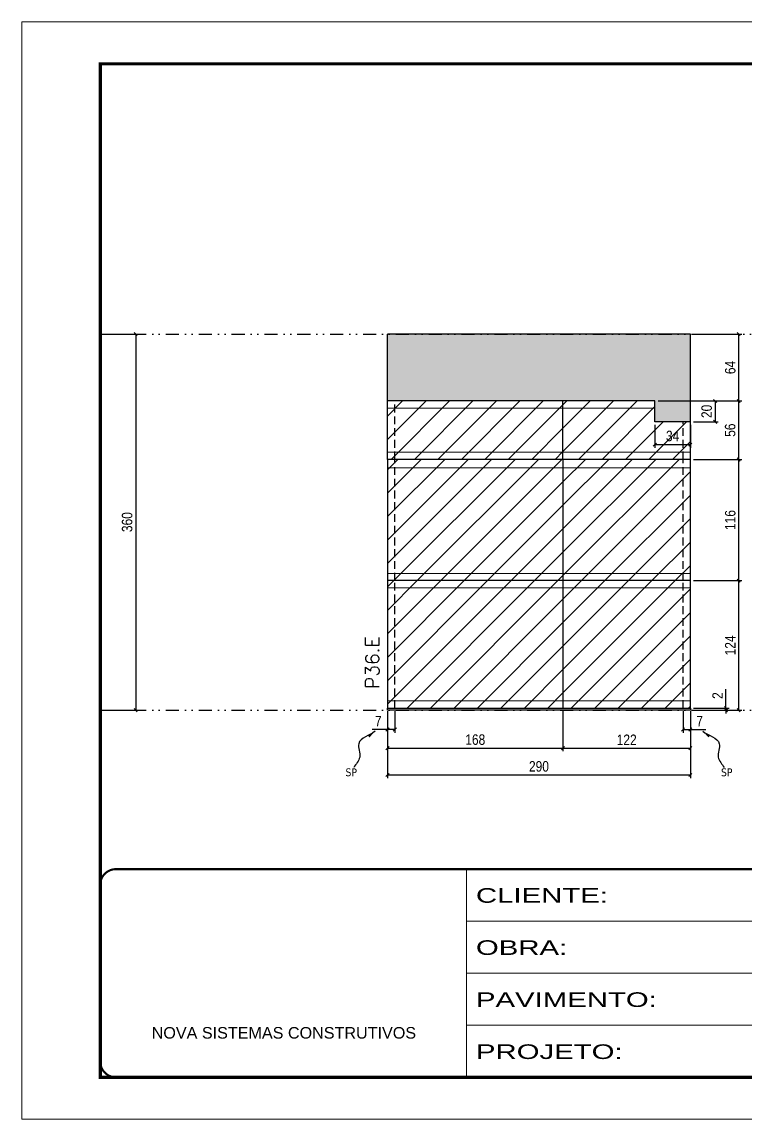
# Model space of a CAD drawing. Extents: x 2949 to 9203, y -16089 to 12527.
# Drawn here: x 7718 to 8410, y -10346 to -9296 of the extents above; entities that cross this region are included whole.
import ezdxf

# ---------------------------------------------------------------- set-up
doc = ezdxf.new("R2010")
doc.units = 0
for name, pattern in [('CONTINUO', [0]), ('DASHED', [0.75, 0.5, -0.25]), ('DIVIDE2', [0.625, 0.25, -0.125, 0, -0.125, 0, -0.125]), ('HIDDEN', [0.375, 0.25, -0.125])]:
    doc.linetypes.add(name, pattern=pattern)
for name, color, linetype in [('COTA', 241, 'Continuous'), ('Nível', 160, 'Continuous'), ('Painéis', 200, 'Continuous'), ('Sarrafo de Pressão', 42, 'HIDDEN'), ('texto', 7, 'Continuous')]:
    doc.layers.add(name, color=color, linetype=linetype)
for name, color, linetype, lineweight in [('Folhas', 255, 'Continuous', 9), ('Hachura', 251, 'Continuous', 9), ('Sarr 2.2x7', 40, 'Continuous', 9), ('SARRAFO DE PRESSAO', 251, 'DASHED', 9), ('Texto Seção', 7, 'Continuous', 15)]:
    doc.layers.add(name, color=color, linetype=linetype, lineweight=lineweight)
doc.styles.add('ARIAL', font='arial.ttf')
doc.styles.add('COTA TECNICA', font='techl___.ttf', dxfattribs={"height": 10})
doc.styles.add('COTA TECNICA-50', font='techl___.ttf', dxfattribs={"height": 10})
doc.styles.add('REGUA-120', font='ROMANS.shx', dxfattribs={"height": 15})
doc.styles.get("Standard").update_dxf_attribs({"font": 'arial.ttf'})
doc.styles.add('Tecnologia', font='')
doc.styles.get('Tecnologia').set_extended_font_data('Forgotten Futurist')
doc.dimstyles.new('COTA PAINEL-50', dxfattribs={"dimtxt": 10, "dimasz": 3, "dimexe": 3, "dimexo": 3, "dimgap": 3, "dimtad": 1, "dimdec": 1, "dimzin": 12, "dimdsep": 46, "dimtxsty": 'COTA TECNICA-50', "dimblk1": 'OBLIQUE', "dimblk2": 'OBLIQUE', "dimsah": 1, "dimcen": 0.9, "dimclrd": 4, "dimclre": 4, "dimclrt": 240, "dimadec": 1, "dimazin": 3, "dimtfac": 1, "dimtdec": 1, "dimtmove": 0, "dimatfit": 3, "dimfxl": 1, "dimtolj": 1, "dimtzin": 12, "dimarcsym": 0})
doc.dimstyles.new('PAINEL', dxfattribs={"dimtxt": 10, "dimasz": 3, "dimexe": 3, "dimexo": 3, "dimgap": 3, "dimtad": 1, "dimdec": 1, "dimzin": 12, "dimdsep": 46, "dimtxsty": 'COTA TECNICA', "dimblk1": 'OBLIQUE', "dimblk2": 'OBLIQUE', "dimsah": 1, "dimcen": 0.9, "dimclrd": 4, "dimclre": 4, "dimclrt": 240, "dimadec": 1, "dimazin": 3, "dimtfac": 1, "dimtdec": 1, "dimtmove": 0, "dimatfit": 3, "dimfxl": 1, "dimtolj": 1, "dimtzin": 12, "dimarcsym": 0})
doc.dimstyles.get("Standard").update_dxf_attribs({"dimtxt": 0.18, "dimasz": 0.18, "dimexe": 0.18, "dimexo": 0.0625, "dimgap": 0.09, "dimtad": 0, "dimtih": 1, "dimtoh": 1, "dimdec": 4, "dimzin": 0, "dimdsep": 46, "dimtxsty": 'Standard', "dimcen": 0.09, "dimadec": 0, "dimazin": 0, "dimtfac": 1, "dimtdec": 4, "dimtofl": 0, "dimtmove": 0, "dimatfit": 3, "dimfxl": 1, "dimtolj": 1, "dimtzin": 0, "dimarcsym": 0})
pattern_1 = [(45, (-121303.467, -36496.372), (-11.2253202, 11.2253202), [])]
pattern_2 = [(45, (0, 1117.575), (-11.22532, 11.22532), [])]

# ---------------------------------------------------------------- blocks, each defined once
blk = doc.blocks.new('9999999999')
at = {"color": 30, "linetype": 'CONTINUO'}
for p, q in [((98564.6, 34230.2), (98564.6, 34429.4)), ((98564.6, 34379.6), (99584, 34379.6)), ((98564.6, 34329.8), (99488, 34329.8)), ((98564.6, 34280), (99488, 34280))]:
    blk.add_line(p, q, dxfattribs=at)
at = {"color": 30, "linetype": 'CONTINUO', "const_width": 2}
blk.add_lwpolyline([(99584, 34230.2), (99584, 34414.4, 0.414214), (99569, 34429.4), (98229, 34429.4, 0.414214), (98214, 34414.4), (98214, 34245.2, 0.414214), (98229, 34230.2), (99584, 34230.2)], format="xyb", dxfattribs=at)
at = {"layer": 'Folhas'}
blk.add_lwpolyline([(98139, 34190.2), (99624, 34190.2), (99624, 35240.2), (98139, 35240.2)], close=True, dxfattribs=at)
at = {"layer": 'Folhas', "color": 30, "const_width": 3}
blk.add_lwpolyline([(98214, 34230.2), (99584, 34230.2), (99584, 35200.2), (98214, 35200.2)], close=True, dxfattribs=at)
at = {"color": 7, "linetype": 'Continuous', "ltscale": 5, "style": 'ARIAL'}
blk.add_text('NOVA SISTEMAS CONSTRUTIVOS', height=11.059, dxfattribs=at).set_placement((98263.2, 34267.2))
at = {"layer": 'Folhas', "color": 7, "style": 'Tecnologia', "width": 1.5}
for s, p in [('CLIENTE:', (98573.7, 34397.2)), ('OBRA:', (98573.7, 34347.3)), ('PAVIMENTO:', (98573.7, 34297.5)), ('PROJETO:', (98573.7, 34247.7))]:
    blk.add_text(s, height=14, dxfattribs=at).set_placement(p)
blk = doc.blocks.new('_Oblique')
at = {"color": 0, "linetype": 'ByBlock', "lineweight": -2}
blk.add_line((-0.5, -0.5), (0.5, 0.5), dxfattribs=at)
blk = doc.blocks.new('*D2965')
at = {"layer": 'COTA', "color": 4, "linetype": 'ByBlock', "lineweight": -2, "transparency": 16777216}
for p, q in [((7795.5, -9594.9), (7829.5, -9594.9)), ((7826.5, -9594.9), (7826.5, -9954.9)), ((7795.5, -9954.9), (7829.5, -9954.9))]:
    blk.add_line(p, q, dxfattribs=at)
at = {"layer": 'Defpoints', "color": 0, "linetype": 'ByBlock', "transparency": 16777216}
for p in [(7792.5, -9594.9), (7792.5, -9954.9), (7826.5, -9954.9)]:
    blk.add_point(p, dxfattribs=at)
at = {"layer": 'COTA', "color": 4, "linetype": 'ByBlock', "lineweight": -2, "transparency": 16777216, "xscale": 3, "yscale": 3, "zscale": 3}
for p, rotation in [((7826.5, -9594.9), 90), ((7826.5, -9954.9), 270)]:
    blk.add_blockref('_Oblique', p, dxfattribs=dict(at, rotation=rotation))
at = {"layer": 'COTA', "color": 240, "linetype": 'ByBlock', "transparency": 16777216, "insert": (7818.3, -9774.9), "char_height": 10, "attachment_point": 5, "rotation": 90, "style": 'COTA TECNICA'}
blk.add_mtext('\\A1;360', dxfattribs=at)
blk = doc.blocks.new('*D2918')
at = {"layer": 'COTA', "color": 4, "lineweight": -2, "transparency": 16777216}
for p, q in [((8067.6, -9955.9), (8067.6, -10019.9)), ((8357.6, -9955.9), (8357.6, -10019.9)), ((8067.6, -10016.9), (8357.6, -10016.9))]:
    blk.add_line(p, q, dxfattribs=at)
at = {"layer": 'Defpoints', "color": 0, "transparency": 16777216}
for p in [(8067.6, -9952.9), (8357.6, -9952.9), (8357.6, -10016.9)]:
    blk.add_point(p, dxfattribs=at)
at = {"layer": 'COTA', "color": 4, "lineweight": -2, "transparency": 16777216, "xscale": 3, "yscale": 3, "zscale": 3, "rotation": 180}
blk.add_blockref('_Oblique', (8067.6, -10016.9), dxfattribs=at)
at = {"layer": 'COTA', "color": 4, "lineweight": -2, "transparency": 16777216, "xscale": 3, "yscale": 3, "zscale": 3}
blk.add_blockref('_Oblique', (8357.6, -10016.9), dxfattribs=at)
at = {"layer": 'COTA', "color": 240, "transparency": 16777216, "insert": (8212.6, -10008.7), "char_height": 10, "attachment_point": 5, "style": 'COTA TECNICA'}
blk.add_mtext('\\A1;290', dxfattribs=at)
blk = doc.blocks.new('*D2946')
at = {"layer": 'COTA', "color": 4, "lineweight": -2, "transparency": 16777216}
for p, q in [((8067.6, -9957.9), (8067.6, -9976.4)), ((8074.6, -9955.9), (8074.6, -9976.4)), ((8067.6, -9973.4), (8052.9, -9973.4)), ((8074.6, -9973.4), (8067.6, -9973.4))]:
    blk.add_line(p, q, dxfattribs=at)
at = {"layer": 'Defpoints', "color": 0, "transparency": 16777216}
for p in [(8074.6, -9952.9), (8067.6, -9954.9), (8067.6, -9973.4)]:
    blk.add_point(p, dxfattribs=at)
at = {"layer": 'COTA', "color": 4, "lineweight": -2, "transparency": 16777216, "xscale": 3, "yscale": 3, "zscale": 3, "rotation": 180}
blk.add_blockref('_Oblique', (8067.6, -9973.4), dxfattribs=at)
at = {"layer": 'COTA', "color": 4, "lineweight": -2, "transparency": 16777216, "xscale": 3, "yscale": 3, "zscale": 3}
blk.add_blockref('_Oblique', (8074.6, -9973.4), dxfattribs=at)
at = {"layer": 'COTA', "color": 240, "transparency": 16777216, "insert": (8058.7, -9965.3), "char_height": 10, "attachment_point": 5, "style": 'COTA TECNICA-50'}
blk.add_mtext('\\A1;7', dxfattribs=at)
blk = doc.blocks.new('*D2947')
at = {"layer": 'COTA', "color": 4, "lineweight": -2, "transparency": 16777216}
for p, q in [((8350.6, -9955.9), (8350.6, -9976.4)), ((8357.6, -9957.9), (8357.6, -9976.4)), ((8350.6, -9973.4), (8357.6, -9973.4)), ((8357.6, -9973.4), (8372.3, -9973.4))]:
    blk.add_line(p, q, dxfattribs=at)
at = {"layer": 'Defpoints', "color": 0, "transparency": 16777216}
for p in [(8350.6, -9952.9), (8357.6, -9954.9), (8357.6, -9973.4)]:
    blk.add_point(p, dxfattribs=at)
at = {"layer": 'COTA', "color": 4, "lineweight": -2, "transparency": 16777216, "xscale": 3, "yscale": 3, "zscale": 3, "rotation": 180}
blk.add_blockref('_Oblique', (8350.6, -9973.4), dxfattribs=at)
at = {"layer": 'COTA', "color": 4, "lineweight": -2, "transparency": 16777216, "xscale": 3, "yscale": 3, "zscale": 3}
blk.add_blockref('_Oblique', (8357.6, -9973.4), dxfattribs=at)
at = {"layer": 'COTA', "color": 240, "transparency": 16777216, "insert": (8366.5, -9965.3), "char_height": 10, "attachment_point": 5, "style": 'COTA TECNICA-50'}
blk.add_mtext('\\A1;7', dxfattribs=at)
blk = doc.blocks.new('*D2948')
at = {"layer": 'COTA', "color": 4, "lineweight": -2, "transparency": 16777216}
for p, q in [((8360.6, -9830.9), (8406.9, -9830.9)), ((8403.9, -9954.9), (8403.9, -9830.9)), ((8360.6, -9954.9), (8406.9, -9954.9))]:
    blk.add_line(p, q, dxfattribs=at)
at = {"layer": 'Defpoints', "color": 0, "transparency": 16777216}
for p in [(8357.6, -9830.9), (8403.9, -9830.9), (8357.6, -9954.9)]:
    blk.add_point(p, dxfattribs=at)
at = {"layer": 'COTA', "color": 4, "lineweight": -2, "transparency": 16777216, "xscale": 3, "yscale": 3, "zscale": 3}
for p, rotation in [((8403.9, -9830.9), 90), ((8403.9, -9954.9), 270)]:
    blk.add_blockref('_Oblique', p, dxfattribs=dict(at, rotation=rotation))
at = {"layer": 'COTA', "color": 240, "transparency": 16777216, "insert": (8395.8, -9892.9), "char_height": 10, "attachment_point": 5, "rotation": 90, "style": 'COTA TECNICA-50'}
blk.add_mtext('\\A1;124', dxfattribs=at)
blk = doc.blocks.new('*D2949')
at = {"layer": 'COTA', "color": 4, "lineweight": -2, "transparency": 16777216}
for p, q in [((8391.6, -9952.9), (8391.6, -9934.8)), ((8360.6, -9952.9), (8394.6, -9952.9)), ((8391.6, -9954.9), (8391.6, -9952.9)), ((8360.6, -9954.9), (8394.6, -9954.9)), ((8391.6, -9954.9), (8391.6, -9957.9))]:
    blk.add_line(p, q, dxfattribs=at)
at = {"layer": 'Defpoints', "color": 0, "transparency": 16777216}
for p in [(8357.6, -9952.9), (8357.6, -9954.9), (8391.6, -9954.9)]:
    blk.add_point(p, dxfattribs=at)
at = {"layer": 'COTA', "color": 4, "lineweight": -2, "transparency": 16777216, "xscale": 3, "yscale": 3, "zscale": 3}
for p, rotation in [((8391.6, -9952.9), 270), ((8391.6, -9954.9), 90)]:
    blk.add_blockref('_Oblique', p, dxfattribs=dict(at, rotation=rotation))
at = {"layer": 'COTA', "color": 240, "transparency": 16777216, "insert": (8383.6, -9940.9), "char_height": 10, "attachment_point": 5, "rotation": 90, "style": 'COTA TECNICA-50'}
blk.add_mtext('\\A1;2', dxfattribs=at)
blk = doc.blocks.new('*D2950')
at = {"layer": 'COTA', "color": 4, "linetype": 'ByBlock', "lineweight": -2, "transparency": 16777216}
for p, q in [((8360.6, -9714.9), (8406.9, -9714.9)), ((8403.9, -9830.9), (8403.9, -9714.9)), ((8360.6, -9830.9), (8406.9, -9830.9))]:
    blk.add_line(p, q, dxfattribs=at)
at = {"layer": 'Defpoints', "color": 0, "linetype": 'ByBlock', "transparency": 16777216}
for p in [(8357.6, -9714.9), (8403.9, -9714.9), (8357.6, -9830.9)]:
    blk.add_point(p, dxfattribs=at)
at = {"layer": 'COTA', "color": 4, "linetype": 'ByBlock', "lineweight": -2, "transparency": 16777216, "xscale": 3, "yscale": 3, "zscale": 3}
for p, rotation in [((8403.9, -9714.9), 90), ((8403.9, -9830.9), 270)]:
    blk.add_blockref('_Oblique', p, dxfattribs=dict(at, rotation=rotation))
at = {"layer": 'COTA', "color": 240, "linetype": 'ByBlock', "transparency": 16777216, "insert": (8395.8, -9772.9), "char_height": 10, "attachment_point": 5, "rotation": 90, "style": 'COTA TECNICA'}
blk.add_mtext('\\A1;116', dxfattribs=at)
blk = doc.blocks.new('*D2951')
at = {"layer": 'COTA', "color": 4, "linetype": 'ByBlock', "lineweight": -2, "transparency": 16777216}
for p, q in [((8067.6, -9955.9), (8067.6, -9994.2)), ((8235.6, -9955.9), (8235.6, -9994.2)), ((8067.6, -9991.2), (8235.6, -9991.2))]:
    blk.add_line(p, q, dxfattribs=at)
at = {"layer": 'Defpoints', "color": 0, "linetype": 'ByBlock', "transparency": 16777216}
for p in [(8067.6, -9952.9), (8235.6, -9952.9), (8235.6, -9991.2)]:
    blk.add_point(p, dxfattribs=at)
at = {"layer": 'COTA', "color": 4, "linetype": 'ByBlock', "lineweight": -2, "transparency": 16777216, "xscale": 3, "yscale": 3, "zscale": 3, "rotation": 180}
blk.add_blockref('_Oblique', (8067.6, -9991.2), dxfattribs=at)
at = {"layer": 'COTA', "color": 4, "linetype": 'ByBlock', "lineweight": -2, "transparency": 16777216, "xscale": 3, "yscale": 3, "zscale": 3}
blk.add_blockref('_Oblique', (8235.6, -9991.2), dxfattribs=at)
at = {"layer": 'COTA', "color": 240, "linetype": 'ByBlock', "transparency": 16777216, "insert": (8151.6, -9983.1), "char_height": 10, "attachment_point": 5, "style": 'COTA TECNICA'}
blk.add_mtext('\\A1;168', dxfattribs=at)
blk = doc.blocks.new('*D2999')
at = {"layer": 'COTA', "color": 4, "linetype": 'ByBlock', "lineweight": -2, "transparency": 16777216}
for p, q in [((8235.6, -9955.9), (8235.6, -9994.2)), ((8357.6, -9957.9), (8357.6, -9994.2)), ((8235.6, -9991.2), (8357.6, -9991.2))]:
    blk.add_line(p, q, dxfattribs=at)
at = {"layer": 'Defpoints', "color": 0, "linetype": 'ByBlock', "transparency": 16777216}
for p in [(8235.6, -9952.9), (8357.6, -9954.9), (8357.6, -9991.2)]:
    blk.add_point(p, dxfattribs=at)
at = {"layer": 'COTA', "color": 4, "linetype": 'ByBlock', "lineweight": -2, "transparency": 16777216, "xscale": 3, "yscale": 3, "zscale": 3, "rotation": 180}
blk.add_blockref('_Oblique', (8235.6, -9991.2), dxfattribs=at)
at = {"layer": 'COTA', "color": 4, "linetype": 'ByBlock', "lineweight": -2, "transparency": 16777216, "xscale": 3, "yscale": 3, "zscale": 3}
blk.add_blockref('_Oblique', (8357.6, -9991.2), dxfattribs=at)
at = {"layer": 'COTA', "color": 240, "linetype": 'ByBlock', "transparency": 16777216, "insert": (8296.6, -9983.2), "char_height": 10, "attachment_point": 5, "style": 'COTA TECNICA'}
blk.add_mtext('\\A1;122', dxfattribs=at)
blk = doc.blocks.new('*D3010')
at = {"layer": 'COTA', "color": 4, "lineweight": -2, "transparency": 16777216}
for p, q in [((8326.6, -9658.9), (8406.9, -9658.9)), ((8403.9, -9714.9), (8403.9, -9658.9)), ((8360.6, -9714.9), (8406.9, -9714.9))]:
    blk.add_line(p, q, dxfattribs=at)
at = {"layer": 'Defpoints', "color": 0, "transparency": 16777216}
for p in [(8323.6, -9658.9), (8403.9, -9658.9), (8357.6, -9714.9)]:
    blk.add_point(p, dxfattribs=at)
at = {"layer": 'COTA', "color": 4, "lineweight": -2, "transparency": 16777216, "xscale": 3, "yscale": 3, "zscale": 3}
for p, rotation in [((8403.9, -9658.9), 90), ((8403.9, -9714.9), 270)]:
    blk.add_blockref('_Oblique', p, dxfattribs=dict(at, rotation=rotation))
at = {"layer": 'COTA', "color": 240, "transparency": 16777216, "insert": (8395.7, -9686.9), "char_height": 10, "attachment_point": 5, "rotation": 90, "style": 'COTA TECNICA'}
blk.add_mtext('\\A1;56', dxfattribs=at)
blk = doc.blocks.new('*D3011')
at = {"layer": 'COTA', "color": 4, "lineweight": -2, "transparency": 16777216}
for p, q in [((8360.6, -9594.9), (8406.9, -9594.9)), ((8403.9, -9658.9), (8403.9, -9594.9)), ((8326.6, -9658.9), (8406.9, -9658.9))]:
    blk.add_line(p, q, dxfattribs=at)
at = {"layer": 'Defpoints', "color": 0, "transparency": 16777216}
for p in [(8357.6, -9594.9), (8403.9, -9594.9), (8323.6, -9658.9)]:
    blk.add_point(p, dxfattribs=at)
at = {"layer": 'COTA', "color": 4, "lineweight": -2, "transparency": 16777216, "xscale": 3, "yscale": 3, "zscale": 3}
for p, rotation in [((8403.9, -9594.9), 90), ((8403.9, -9658.9), 270)]:
    blk.add_blockref('_Oblique', p, dxfattribs=dict(at, rotation=rotation))
at = {"layer": 'COTA', "color": 240, "transparency": 16777216, "insert": (8395.8, -9626.9), "char_height": 10, "attachment_point": 5, "rotation": 90, "style": 'COTA TECNICA'}
blk.add_mtext('\\A1;64', dxfattribs=at)
blk = doc.blocks.new('*D3012')
at = {"layer": 'COTA', "color": 4, "lineweight": -2, "transparency": 16777216}
for p, q in [((8323.6, -9681.9), (8323.6, -9703.7)), ((8357.6, -9681.9), (8357.6, -9703.7)), ((8323.6, -9700.7), (8357.6, -9700.7))]:
    blk.add_line(p, q, dxfattribs=at)
at = {"layer": 'Defpoints', "color": 0, "transparency": 16777216}
for p in [(8323.6, -9678.9), (8357.6, -9678.9), (8357.6, -9700.7)]:
    blk.add_point(p, dxfattribs=at)
at = {"layer": 'COTA', "color": 4, "lineweight": -2, "transparency": 16777216, "xscale": 3, "yscale": 3, "zscale": 3, "rotation": 180}
blk.add_blockref('_Oblique', (8323.6, -9700.7), dxfattribs=at)
at = {"layer": 'COTA', "color": 4, "lineweight": -2, "transparency": 16777216, "xscale": 3, "yscale": 3, "zscale": 3}
blk.add_blockref('_Oblique', (8357.6, -9700.7), dxfattribs=at)
at = {"layer": 'COTA', "color": 240, "transparency": 16777216, "insert": (8340.6, -9692.5), "char_height": 10, "attachment_point": 5, "style": 'COTA TECNICA-50'}
blk.add_mtext('\\A1;34', dxfattribs=at)
blk = doc.blocks.new('*D3013')
at = {"layer": 'COTA', "color": 4, "lineweight": -2, "transparency": 16777216}
for p, q in [((8326.6, -9658.9), (8384.3, -9658.9)), ((8381.3, -9658.9), (8381.3, -9678.9)), ((8360.6, -9678.9), (8384.3, -9678.9))]:
    blk.add_line(p, q, dxfattribs=at)
at = {"layer": 'Defpoints', "color": 0, "transparency": 16777216}
for p in [(8323.6, -9658.9), (8357.6, -9678.9), (8381.3, -9678.9)]:
    blk.add_point(p, dxfattribs=at)
at = {"layer": 'COTA', "color": 4, "lineweight": -2, "transparency": 16777216, "xscale": 3, "yscale": 3, "zscale": 3}
for p, rotation in [((8381.3, -9658.9), 90), ((8381.3, -9678.9), 270)]:
    blk.add_blockref('_Oblique', p, dxfattribs=dict(at, rotation=rotation))
at = {"layer": 'COTA', "color": 240, "transparency": 16777216, "insert": (8373.2, -9668.9), "char_height": 10, "attachment_point": 5, "rotation": 90, "style": 'COTA TECNICA-50'}
blk.add_mtext('\\A1;20', dxfattribs=at)

msp = doc.modelspace()

# ---------------------------------------------------------------- hatches: boundary and pattern name
at = {"layer": 'COTA', "linetype": 'ByBlock'}
h = msp.add_hatch(dxfattribs=at)
h.set_pattern_fill('AR-CONC', color=256, scale=0.03)
h.set_pattern_definition([(50, (0, 1117.575), (5.46554, -0.4781726), [0.5715, -6.2865]), (355, (0, 1117.575), (-1.0573026, 5.7317054), [0.4572, -5.0292175]), (100.451445, (0.4555, 1117.535), (4.4082374, 5.2535326), [0.4857003, -5.3427073]), (46.1842, (0, 1119.099), (8.1323712, -1.26127), [0.85725, -9.42975]), (96.63556, (0.678, 1118.994), (7.122124, 7.4227837), [0.7285507, -8.014068]), (351.18415, (0, 1119.099), (7.122124, 7.4227837), [0.685799, -7.543792]), (21, (0.762, 1118.718), (4.5484317, -3.067956), [0.5715, -6.2865]), (326, (0.762, 1118.718), (1.8540609, 5.525639), [0.4572, -5.0292]), (71.451445, (1.141, 1118.4624), (6.4024926, 2.457683), [0.4857003, -5.3426981]), (37.5, (0, 1117.5751), (0.0926581, 2.53665117), [0, -4.96824, 0, -5.1054, 0, -5.04825]), (7.5, (0, 1117.575), (2.0045899, 3.00541724), [0, -2.91084, 0, -4.85394, 0, -1.92405]), (327.5, (-1.6993, 1117.5751), (4.06771786, -0.17186232), [0, -1.905, 0, -5.9436, 0, -7.8867]), (317.5, (-2.4613, 1117.575), (4.4438754, 0.7627947), [0, -2.4765, 0, -3.94716, 0, -5.6007])])
h.paths.add_polyline_path([(8323.61, -9658.91), (8323.61, -9678.91), (8357.61, -9678.91), (8357.61, -9594.91), (8067.61, -9594.91), (8067.61, -9658.91)])
at = {"layer": 'Hachura'}
h = msp.add_hatch(dxfattribs=at)
h.set_pattern_fill('ANSI31', color=256, scale=5)
h.set_pattern_definition(pattern_2)
h.paths.add_polyline_path([(8235.61, -9714.91), (8235.61, -9658.91), (8067.61, -9658.91), (8067.61, -9714.91)])
h = msp.add_hatch(dxfattribs=at)
h.set_pattern_fill('ANSI31', color=256, scale=5)
h.set_pattern_definition(pattern_2)
h.paths.add_polyline_path([(8357.61, -9714.91), (8357.61, -9678.91), (8323.61, -9678.91), (8323.61, -9658.91), (8235.61, -9658.91), (8235.61, -9714.91)])
h.paths.add_polyline_path([(8329.83, -9702.23), (8351.72, -9702.23), (8351.72, -9681.65), (8329.83, -9681.65)], flags=24)
at = {"layer": 'Hachura', "linetype": 'ByBlock'}
h = msp.add_hatch(dxfattribs=at)
h.set_pattern_fill('ANSI31', color=256, scale=5)
h.set_pattern_definition(pattern_1)
h.paths.add_polyline_path([(8067.61, -9714.91), (8067.61, -9830.91), (8235.61, -9830.91), (8235.61, -9714.91)])
h = msp.add_hatch(dxfattribs=at)
h.set_pattern_fill('ANSI31', color=256, scale=5)
h.set_pattern_definition(pattern_1)
h.paths.add_polyline_path([(8235.61, -9830.91), (8357.61, -9830.91), (8357.61, -9714.91), (8235.61, -9714.91)])
h = msp.add_hatch(dxfattribs=at)
h.set_pattern_fill('ANSI31', color=256, scale=5)
h.set_pattern_definition(pattern_1)
h.paths.add_polyline_path([(8067.61, -9830.91), (8067.61, -9952.91), (8235.61, -9952.91), (8235.61, -9830.91)])
h = msp.add_hatch(dxfattribs=at)
h.set_pattern_fill('ANSI31', color=256, scale=5)
h.set_pattern_definition(pattern_1)
h.paths.add_polyline_path([(8235.61, -9830.91), (8235.61, -9952.91), (8357.61, -9952.91), (8357.61, -9830.91)])

# ---------------------------------------------------------------- linework, layer by layer
at = {"layer": 'COTA', "linetype": 'ByBlock'}
for p, q in [((8067.61, -9658.91), (8067.61, -9594.91)), ((8357.61, -9594.91), (8067.61, -9594.91)), ((8357.61, -9678.91), (8357.61, -9594.91))]:
    msp.add_line(p, q, dxfattribs=at)
at = {"layer": 'Nível', "color": 4, "linetype": 'DIVIDE2', "ltscale": 50}
for p, q in [((7792.53, -9594.91), (9162.53, -9594.91)), ((7792.53, -9954.91), (9162.53, -9954.91))]:
    msp.add_line(p, q, dxfattribs=at)
at = {"layer": 'Painéis'}
for p, q in [((8067.61, -9714.91), (8067.61, -9658.91)), ((8323.61, -9658.91), (8067.61, -9658.91)), ((8235.61, -9714.91), (8235.61, -9658.91)), ((8323.61, -9678.91), (8323.61, -9658.91)), ((8357.61, -9678.91), (8323.61, -9678.91)), ((8357.61, -9714.91), (8357.61, -9678.91)), ((8357.61, -9714.91), (8067.61, -9714.91)), ((8357.61, -9714.91), (8067.61, -9714.91)), ((8067.61, -9714.91), (8067.61, -9952.91)), ((8235.61, -9714.91), (8235.61, -9952.91)), ((8357.61, -9952.91), (8357.61, -9714.91)), ((8357.61, -9830.91), (8067.61, -9830.91)), ((8067.61, -9952.91), (8357.61, -9952.91))]:
    msp.add_line(p, q, dxfattribs=at)
msp.add_lwpolyline([(8067.61, -9952.91), (8357.61, -9952.91), (8357.61, -9954.91), (8067.61, -9954.91)], close=True, dxfattribs=at)
at = {"layer": 'Sarr 2.2x7'}
for p, q in [((8323.61, -9665.91), (8067.61, -9665.91)), ((8357.61, -9707.91), (8067.61, -9707.91)), ((8357.61, -9722.91), (8067.61, -9722.91)), ((8357.61, -9823.91), (8067.61, -9823.91)), ((8357.61, -9837.91), (8067.61, -9837.91)), ((8357.61, -9945.91), (8067.61, -9945.91)), ((8357.61, -9952.91), (8067.61, -9952.91))]:
    msp.add_line(p, q, dxfattribs=at)
at = {"layer": 'Sarr 2.2x7', "linetype": 'Continuous'}
for p, q in [((8067.61, -9719.91), (8067.61, -9716.91)), ((8067.61, -9830.91), (8067.61, -9823.91)), ((8357.61, -9830.91), (8357.61, -9823.91)), ((8067.61, -9952.91), (8067.61, -9945.91)), ((8357.61, -9952.91), (8357.61, -9945.91))]:
    msp.add_line(p, q, dxfattribs=at)
at = {"layer": 'Sarrafo de Pressão', "ltscale": 30}
for p, q in [((8074.61, -9714.91), (8074.61, -9658.91)), ((8350.61, -9714.91), (8350.61, -9678.91)), ((8074.61, -9830.91), (8074.61, -9714.91)), ((8350.61, -9830.91), (8350.61, -9714.91)), ((8074.61, -9952.91), (8074.61, -9830.91)), ((8350.61, -9952.91), (8350.61, -9830.91))]:
    msp.add_line(p, q, dxfattribs=at)

# ---------------------------------------------------------------- block references
at = {"layer": 'SARRAFO DE PRESSAO', "color": 6, "linetype": 'ByBlock'}
msp.add_blockref('9999999999', (-90421.44, -44536.4), dxfattribs=at)

# ---------------------------------------------------------------- texts
at = {"layer": 'texto', "color": 0, "char_height": 7.5, "attachment_point": 5}
for insert in [(8032.84, -10014.4), (8392.39, -10014.4)]:
    msp.add_mtext('{\\fTahoma|b0|i0|c0|p34;\\C4;SP}', dxfattribs=dict(at, insert=insert))
at = {"layer": 'Texto Seção', "insert": (8059.58, -9934.44), "char_height": 13, "width": 285.3299, "attachment_point": 7, "rotation": 90, "style": 'REGUA-120'}
msp.add_mtext('P36.E', dxfattribs=at)

# ---------------------------------------------------------------- dimensions: what is measured, and where the dimension line sits
at = {"layer": 'COTA', "linetype": 'ByBlock'}
for base, p1, p2, picture, middle in [((7826.53, -9954.91), (7792.53, -9594.91), (7792.53, -9954.91), '*D2965', (7818.31, -9774.91)), ((8403.85, -9714.91), (8357.61, -9830.91), (8357.61, -9714.91), '*D2950', (8395.75, -9772.91))]:
    dim = msp.add_linear_dim(base=base, p1=p1, p2=p2, angle=90, dimstyle='PAINEL', dxfattribs=at)
    dim.commit()
    dim.dimension.update_dxf_attribs({"geometry": picture, "text_midpoint": middle})
at = {"layer": 'COTA'}
for base, p1, p2, angle, dimstyle, picture, middle in [((8403.85, -9594.91), (8323.61, -9658.91), (8357.61, -9594.91), 90, 'PAINEL', '*D3011', (8395.75, -9626.91)), ((8403.85, -9658.91), (8357.61, -9714.91), (8323.61, -9658.91), 90, 'PAINEL', '*D3010', (8395.74, -9686.91)), ((8403.85, -9830.91), (8357.61, -9954.91), (8357.61, -9830.91), 90, 'COTA PAINEL-50', '*D2948', (8395.78, -9892.91)), ((8067.61, -9973.42), (8074.61, -9952.91), (8067.61, -9954.91), 180, 'COTA PAINEL-50', '*D2946', (8058.75, -9965.35))]:
    dim = msp.add_linear_dim(base=base, p1=p1, p2=p2, angle=angle, dimstyle=dimstyle, dxfattribs=at)
    dim.commit()
    dim.dimension.update_dxf_attribs({"geometry": picture, "text_midpoint": middle})
for base, p1, p2, picture, middle in [((8381.33, -9678.91), (8323.61, -9658.91), (8357.61, -9678.91), '*D3013', (8381.33, -9668.91)), ((8391.62, -9954.91), (8357.61, -9952.91), (8357.61, -9954.91), '*D2949', (8391.62, -9940.85))]:
    dim = msp.add_linear_dim(base=base, p1=p1, p2=p2, angle=90, dimstyle='COTA PAINEL-50', dxfattribs=at)
    dim.commit()
    dim.dimension.update_dxf_attribs({"geometry": picture, "text_midpoint": middle, "dimtype": 160})
for base, p1, p2, picture, middle in [((8357.61, -9700.74), (8323.61, -9678.91), (8357.61, -9678.91), '*D3012', (8340.61, -9692.52)), ((8357.61, -9973.42), (8350.61, -9952.91), (8357.61, -9954.91), '*D2947', (8366.48, -9965.35))]:
    dim = msp.add_linear_dim(base=base, p1=p1, p2=p2, dimstyle='COTA PAINEL-50', dxfattribs=at)
    dim.commit()
    dim.dimension.update_dxf_attribs({"geometry": picture, "text_midpoint": middle})
dim = msp.add_linear_dim(base=(8357.61, -10016.86), p1=(8067.61, -9952.91), p2=(8357.61, -9952.91), dimstyle='PAINEL', override={"dimarcsym": 2}, dxfattribs=at)
dim.commit()
dim.dimension.update_dxf_attribs({"geometry": '*D2918', "text_midpoint": (8212.61, -10008.73)})
at = {"layer": 'COTA', "linetype": 'ByBlock'}
dim = msp.add_linear_dim(base=(8235.61, -9991.22), p1=(8067.61, -9952.91), p2=(8235.61, -9952.91), dimstyle='PAINEL', dxfattribs=at)
dim.commit()
dim.dimension.update_dxf_attribs({"geometry": '*D2951', "text_midpoint": (8151.61, -9983.1)})
dim = msp.add_linear_dim(base=(8357.61, -9991.22), p1=(8235.61, -9952.91), p2=(8357.61, -9954.91), dimstyle='PAINEL', override={"dimtmove": 1}, dxfattribs=at)
dim.commit()
dim.dimension.update_dxf_attribs({"geometry": '*D2999', "text_midpoint": (8296.61, -9983.16)})

# ---------------------------------------------------------------- leaders
at = {"layer": 'COTA', "path_type": 1}
for points in [[(8055.79, -9975.09), (8040, -9986.93), (8040.93, -9999.93), (8035.37, -10009.71)], [(8369.44, -9975.09), (8385.23, -9986.93), (8384.3, -9999.93), (8389.86, -10009.71)]]:
    msp.add_leader(points, dimstyle='Standard', override={"dimasz": 8}, dxfattribs=at)

doc.saveas('drawing.dxf')
